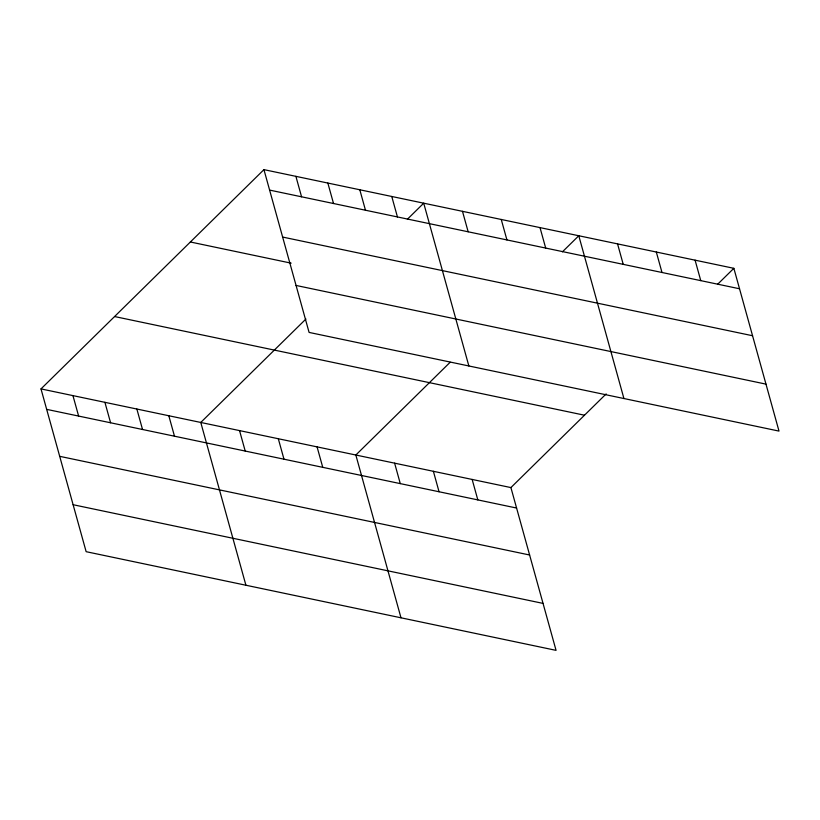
<?xml version="1.0" encoding="UTF-8"?>
<svg xmlns="http://www.w3.org/2000/svg" width="820" height="820" viewBox="0 0 820 820"><rect width="100%" height="100%" fill="white"/><g stroke="black" fill="none" stroke-linecap="round" stroke-linejoin="round"><path stroke-width="1.23" d="M606.144 393.918L510.911 487.582L556.062 650.362L86.141 551.686L41 388.905L263.938 169.637L733.859 268.314L779 431.094L309.089 332.418L263.938 169.637M305.921 319.031L200.767 422.454L245.918 585.244M407.366 219.268L423.714 203.186L468.855 365.966M450.17 362.245L355.839 455.018L400.99 617.798M562.438 251.822L578.787 235.75L623.928 398.53M717.51 284.386L733.859 268.314M269.616 190.096L739.527 288.773M282.644 237.062L752.555 335.739M190.373 241.992L291.151 263.159M296.061 285.452L765.972 384.129M114.574 316.54L584.486 415.217M41 388.905L510.911 487.582M46.678 409.364L516.59 508.041M59.696 456.33L529.617 555.007M73.123 504.72L543.035 603.397M695.083 260.165L700.762 280.624M656.318 252.027L661.996 272.486M617.552 243.888L623.231 264.347M540.011 227.601L545.689 248.07M501.245 219.463L506.924 239.922M462.48 211.324L468.158 231.783M472.146 479.433L477.824 499.903M391.755 196.472L397.433 216.931M359.806 189.768L365.474 210.227M433.38 471.295L439.048 491.754M327.846 183.055L333.525 203.514M394.615 463.156L400.283 483.615M295.897 176.341L301.565 196.8M317.073 446.88L322.752 467.338M278.308 438.731L283.976 459.2M239.542 430.592L245.211 451.051M168.817 415.74L174.486 436.209M136.858 409.036L142.536 429.495M104.909 402.323L110.587 422.782M72.949 395.619L78.628 416.078"/></g></svg>
